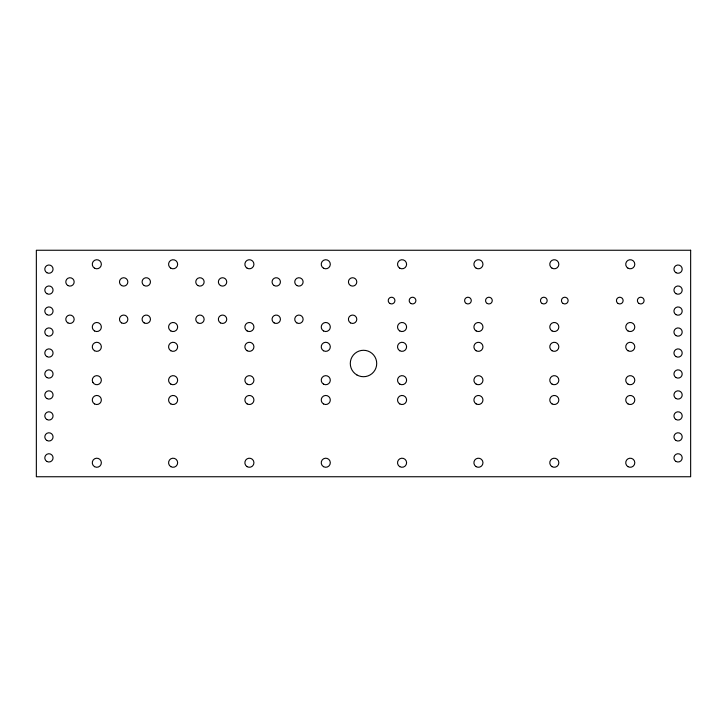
<?xml version="1.0" encoding="UTF-8"?>
<svg xmlns="http://www.w3.org/2000/svg" width="727" height="727" viewBox="0 0 727 727"><rect width="100%" height="100%" fill="white"/><g stroke="black" fill="none" stroke-linecap="round" stroke-linejoin="round"><path stroke-width="1.09" d="M690.65 250.252L36.35 250.252L36.35 476.748L690.65 476.748L690.65 250.252M356.893 374.941A13.213 13.213 0 0 0 376.713 363.5A13.213 13.213 0 0 0 356.893 352.059A13.213 13.213 0 0 0 356.893 374.941M389.899 303.486A3.353 3.353 0 0 0 394.925 300.587A3.353 3.353 0 0 0 389.899 297.679A3.353 3.353 0 0 0 389.899 303.486M410.864 303.486A3.353 3.353 0 0 0 415.899 300.587A3.353 3.353 0 0 0 410.864 297.679A3.353 3.353 0 0 0 410.864 303.486M466.271 303.486A3.353 3.353 0 0 0 471.296 300.587A3.353 3.353 0 0 0 466.271 297.679A3.353 3.353 0 0 0 466.271 303.486M487.235 303.486A3.353 3.353 0 0 0 492.27 300.587A3.353 3.353 0 0 0 487.235 297.679A3.353 3.353 0 0 0 487.235 303.486M542.142 303.486A3.353 3.353 0 0 0 547.167 300.587A3.353 3.353 0 0 0 542.142 297.679A3.353 3.353 0 0 0 542.142 303.486M563.116 303.486A3.353 3.353 0 0 0 568.141 300.587A3.353 3.353 0 0 0 563.116 297.679A3.353 3.353 0 0 0 563.116 303.486M618.104 303.486A3.353 3.353 0 0 0 623.13 300.587A3.353 3.353 0 0 0 618.104 297.679A3.353 3.353 0 0 0 618.104 303.486M639.069 303.486A3.353 3.353 0 0 0 644.104 300.587A3.353 3.353 0 0 0 639.069 297.679A3.353 3.353 0 0 0 639.069 303.486M46.864 461.445A4.126 4.126 0 0 0 53.062 457.874A4.126 4.126 0 0 0 46.864 454.293A4.126 4.126 0 0 0 46.864 461.445M46.864 440.471A4.126 4.126 0 0 0 53.062 436.9A4.126 4.126 0 0 0 46.864 433.328A4.126 4.126 0 0 0 46.864 440.471M46.864 419.506A4.126 4.126 0 0 0 53.062 415.926A4.126 4.126 0 0 0 46.864 412.354A4.126 4.126 0 0 0 46.864 419.506M46.864 398.532A4.126 4.126 0 0 0 53.062 394.961A4.126 4.126 0 0 0 46.864 391.38A4.126 4.126 0 0 0 46.864 398.532M46.864 377.558A4.126 4.126 0 0 0 53.062 373.987A4.126 4.126 0 0 0 46.864 370.406A4.126 4.126 0 0 0 46.864 377.558M46.864 356.593A4.126 4.126 0 0 0 53.062 353.013A4.126 4.126 0 0 0 46.864 349.442A4.126 4.126 0 0 0 46.864 356.593M46.864 335.62A4.126 4.126 0 0 0 53.062 332.039A4.126 4.126 0 0 0 46.864 328.468A4.126 4.126 0 0 0 46.864 335.62M46.864 314.646A4.126 4.126 0 0 0 53.062 311.074A4.126 4.126 0 0 0 46.864 307.494A4.126 4.126 0 0 0 46.864 314.646M46.864 293.672A4.126 4.126 0 0 0 53.062 290.1A4.126 4.126 0 0 0 46.864 286.529A4.126 4.126 0 0 0 46.864 293.672M46.864 272.707A4.126 4.126 0 0 0 53.062 269.126A4.126 4.126 0 0 0 46.864 265.555A4.126 4.126 0 0 0 46.864 272.707M676.001 461.445A4.126 4.126 0 0 0 682.199 457.874A4.126 4.126 0 0 0 676.001 454.293A4.126 4.126 0 0 0 676.001 461.445M676.001 440.471A4.126 4.126 0 0 0 682.199 436.9A4.126 4.126 0 0 0 676.001 433.328A4.126 4.126 0 0 0 676.001 440.471M676.001 419.506A4.126 4.126 0 0 0 682.199 415.926A4.126 4.126 0 0 0 676.001 412.354A4.126 4.126 0 0 0 676.001 419.506M676.001 398.532A4.126 4.126 0 0 0 682.199 394.961A4.126 4.126 0 0 0 676.001 391.38A4.126 4.126 0 0 0 676.001 398.532M676.001 377.558A4.126 4.126 0 0 0 682.199 373.987A4.126 4.126 0 0 0 676.001 370.406A4.126 4.126 0 0 0 676.001 377.558M676.001 356.593A4.126 4.126 0 0 0 682.199 353.013A4.126 4.126 0 0 0 676.001 349.442A4.126 4.126 0 0 0 676.001 356.593M676.001 335.62A4.126 4.126 0 0 0 682.199 332.039A4.126 4.126 0 0 0 676.001 328.468A4.126 4.126 0 0 0 676.001 335.62M676.001 314.646A4.126 4.126 0 0 0 682.199 311.074A4.126 4.126 0 0 0 676.001 307.494A4.126 4.126 0 0 0 676.001 314.646M676.001 293.672A4.126 4.126 0 0 0 682.199 290.1A4.126 4.126 0 0 0 676.001 286.529A4.126 4.126 0 0 0 676.001 293.672M676.001 272.707A4.126 4.126 0 0 0 682.199 269.126A4.126 4.126 0 0 0 676.001 265.555A4.126 4.126 0 0 0 676.001 272.707M92.883 382.447A4.544 4.544 0 0 0 100.753 382.447A4.544 4.544 0 0 0 96.818 375.641A4.544 4.544 0 0 0 92.883 382.447M94.546 466.67A4.544 4.544 0 0 0 101.362 462.745A4.544 4.544 0 0 0 94.546 458.81A4.544 4.544 0 0 0 94.546 466.67M94.546 403.921A4.544 4.544 0 0 0 101.362 399.995A4.544 4.544 0 0 0 94.546 396.061A4.544 4.544 0 0 0 94.546 403.921M170.836 384.11A4.544 4.544 0 0 0 177.652 380.176A4.544 4.544 0 0 0 170.836 376.25A4.544 4.544 0 0 0 170.836 384.11M170.836 466.67A4.544 4.544 0 0 0 177.652 462.745A4.544 4.544 0 0 0 170.836 458.81A4.544 4.544 0 0 0 170.836 466.67M170.836 403.921A4.544 4.544 0 0 0 177.652 399.995A4.544 4.544 0 0 0 170.836 396.061A4.544 4.544 0 0 0 170.836 403.921M247.125 384.11A4.544 4.544 0 0 0 253.941 380.176A4.544 4.544 0 0 0 247.125 376.25A4.544 4.544 0 0 0 247.125 384.11M247.125 466.67A4.544 4.544 0 0 0 253.941 462.745A4.544 4.544 0 0 0 247.125 458.81A4.544 4.544 0 0 0 247.125 466.67M247.125 403.921A4.544 4.544 0 0 0 253.941 399.995A4.544 4.544 0 0 0 247.125 396.061A4.544 4.544 0 0 0 247.125 403.921M323.497 384.11A4.544 4.544 0 0 0 330.312 380.176A4.544 4.544 0 0 0 323.497 376.25A4.544 4.544 0 0 0 323.497 384.11M323.497 466.67A4.544 4.544 0 0 0 330.312 462.745A4.544 4.544 0 0 0 323.497 458.81A4.544 4.544 0 0 0 323.497 466.67M323.497 403.921A4.544 4.544 0 0 0 330.312 399.995A4.544 4.544 0 0 0 323.497 396.061A4.544 4.544 0 0 0 323.497 403.921M399.786 384.11A4.544 4.544 0 0 0 406.602 380.176A4.544 4.544 0 0 0 399.786 376.25A4.544 4.544 0 0 0 399.786 384.11M399.786 466.67A4.544 4.544 0 0 0 406.602 462.745A4.544 4.544 0 0 0 399.786 458.81A4.544 4.544 0 0 0 399.786 466.67M399.786 403.921A4.544 4.544 0 0 0 406.602 399.995A4.544 4.544 0 0 0 399.786 396.061A4.544 4.544 0 0 0 399.786 403.921M476.158 384.11A4.544 4.544 0 0 0 482.973 380.176A4.544 4.544 0 0 0 476.158 376.25A4.544 4.544 0 0 0 476.158 384.11M476.158 466.67A4.544 4.544 0 0 0 482.973 462.745A4.544 4.544 0 0 0 476.158 458.81A4.544 4.544 0 0 0 476.158 466.67M476.158 403.921A4.544 4.544 0 0 0 482.973 399.995A4.544 4.544 0 0 0 476.158 396.061A4.544 4.544 0 0 0 476.158 403.921M552.038 384.11A4.544 4.544 0 0 0 558.845 380.176A4.544 4.544 0 0 0 552.038 376.25A4.544 4.544 0 0 0 552.038 384.11M552.038 466.67A4.544 4.544 0 0 0 558.845 462.745A4.544 4.544 0 0 0 552.038 458.81A4.544 4.544 0 0 0 552.038 466.67M552.038 403.921A4.544 4.544 0 0 0 558.845 399.995A4.544 4.544 0 0 0 552.038 396.061A4.544 4.544 0 0 0 552.038 403.921M627.992 384.11A4.544 4.544 0 0 0 634.807 380.176A4.544 4.544 0 0 0 627.992 376.25A4.544 4.544 0 0 0 627.992 384.11M627.992 466.67A4.544 4.544 0 0 0 634.807 462.745A4.544 4.544 0 0 0 627.992 458.81A4.544 4.544 0 0 0 627.992 466.67M627.992 403.921A4.544 4.544 0 0 0 634.807 399.995A4.544 4.544 0 0 0 627.992 396.061A4.544 4.544 0 0 0 627.992 403.921M94.546 350.75A4.544 4.544 0 0 0 101.362 346.824A4.544 4.544 0 0 0 94.546 342.89A4.544 4.544 0 0 0 94.546 350.75M94.546 268.19A4.544 4.544 0 0 0 101.362 264.255A4.544 4.544 0 0 0 94.546 260.33A4.544 4.544 0 0 0 94.546 268.19M94.546 330.939A4.544 4.544 0 0 0 101.362 327.005A4.544 4.544 0 0 0 94.546 323.079A4.544 4.544 0 0 0 94.546 330.939M170.836 350.75A4.544 4.544 0 0 0 177.652 346.824A4.544 4.544 0 0 0 170.836 342.89A4.544 4.544 0 0 0 170.836 350.75M170.836 268.19A4.544 4.544 0 0 0 177.652 264.255A4.544 4.544 0 0 0 170.836 260.33A4.544 4.544 0 0 0 170.836 268.19M170.836 330.939A4.544 4.544 0 0 0 177.652 327.005A4.544 4.544 0 0 0 170.836 323.079A4.544 4.544 0 0 0 170.836 330.939M247.125 350.75A4.544 4.544 0 0 0 253.941 346.824A4.544 4.544 0 0 0 247.125 342.89A4.544 4.544 0 0 0 247.125 350.75M247.125 268.19A4.544 4.544 0 0 0 253.941 264.255A4.544 4.544 0 0 0 247.125 260.33A4.544 4.544 0 0 0 247.125 268.19M247.125 330.939A4.544 4.544 0 0 0 253.941 327.005A4.544 4.544 0 0 0 247.125 323.079A4.544 4.544 0 0 0 247.125 330.939M323.497 350.75A4.544 4.544 0 0 0 330.312 346.824A4.544 4.544 0 0 0 323.497 342.89A4.544 4.544 0 0 0 323.497 350.75M323.497 268.19A4.544 4.544 0 0 0 330.312 264.255A4.544 4.544 0 0 0 323.497 260.33A4.544 4.544 0 0 0 323.497 268.19M323.497 330.939A4.544 4.544 0 0 0 330.312 327.005A4.544 4.544 0 0 0 323.497 323.079A4.544 4.544 0 0 0 323.497 330.939M399.786 350.75A4.544 4.544 0 0 0 406.602 346.824A4.544 4.544 0 0 0 399.786 342.89A4.544 4.544 0 0 0 399.786 350.75M399.786 268.19A4.544 4.544 0 0 0 406.602 264.255A4.544 4.544 0 0 0 399.786 260.33A4.544 4.544 0 0 0 399.786 268.19M399.786 330.939A4.544 4.544 0 0 0 406.602 327.005A4.544 4.544 0 0 0 399.786 323.079A4.544 4.544 0 0 0 399.786 330.939M476.158 350.75A4.544 4.544 0 0 0 482.973 346.824A4.544 4.544 0 0 0 476.158 342.89A4.544 4.544 0 0 0 476.158 350.75M476.158 268.19A4.544 4.544 0 0 0 482.973 264.255A4.544 4.544 0 0 0 476.158 260.33A4.544 4.544 0 0 0 476.158 268.19M476.158 330.939A4.544 4.544 0 0 0 482.973 327.005A4.544 4.544 0 0 0 476.158 323.079A4.544 4.544 0 0 0 476.158 330.939M552.038 350.75A4.544 4.544 0 0 0 558.845 346.824A4.544 4.544 0 0 0 552.038 342.89A4.544 4.544 0 0 0 552.038 350.75M552.038 268.19A4.544 4.544 0 0 0 558.845 264.255A4.544 4.544 0 0 0 552.038 260.33A4.544 4.544 0 0 0 552.038 268.19M552.038 330.939A4.544 4.544 0 0 0 558.845 327.005A4.544 4.544 0 0 0 552.038 323.079A4.544 4.544 0 0 0 552.038 330.939M627.992 350.75A4.544 4.544 0 0 0 634.807 346.824A4.544 4.544 0 0 0 627.992 342.89A4.544 4.544 0 0 0 627.992 350.75M627.992 268.19A4.544 4.544 0 0 0 634.807 264.255A4.544 4.544 0 0 0 627.992 260.33A4.544 4.544 0 0 0 627.992 268.19M627.992 330.939A4.544 4.544 0 0 0 634.807 327.005A4.544 4.544 0 0 0 627.992 323.079A4.544 4.544 0 0 0 627.992 330.939M121.563 322.888A4.198 4.198 0 0 0 127.852 319.253A4.198 4.198 0 0 0 121.563 315.618A4.198 4.198 0 0 0 121.563 322.888M67.884 322.888A4.198 4.198 0 0 0 74.172 319.253A4.198 4.198 0 0 0 67.884 315.618A4.198 4.198 0 0 0 67.884 322.888M121.563 285.547A4.198 4.198 0 0 0 127.852 281.922A4.198 4.198 0 0 0 121.563 278.287A4.198 4.198 0 0 0 121.563 285.547M67.884 285.547A4.198 4.198 0 0 0 74.172 281.922A4.198 4.198 0 0 0 67.884 278.287A4.198 4.198 0 0 0 67.884 285.547M197.853 322.888A4.198 4.198 0 0 0 204.142 319.253A4.198 4.198 0 0 0 197.853 315.618A4.198 4.198 0 0 0 197.853 322.888M144.173 322.888A4.198 4.198 0 0 0 150.462 319.253A4.198 4.198 0 0 0 144.173 315.618A4.198 4.198 0 0 0 144.173 322.888M197.853 285.547A4.198 4.198 0 0 0 204.142 281.922A4.198 4.198 0 0 0 197.853 278.287A4.198 4.198 0 0 0 197.853 285.547M144.173 285.547A4.198 4.198 0 0 0 150.462 281.922A4.198 4.198 0 0 0 144.173 278.287A4.198 4.198 0 0 0 144.173 285.547M274.143 322.888A4.198 4.198 0 0 0 280.431 319.253A4.198 4.198 0 0 0 274.143 315.618A4.198 4.198 0 0 0 274.143 322.888M220.463 322.888A4.198 4.198 0 0 0 226.751 319.253A4.198 4.198 0 0 0 220.463 315.618A4.198 4.198 0 0 0 220.463 322.888M274.143 285.547A4.198 4.198 0 0 0 280.431 281.922A4.198 4.198 0 0 0 274.143 278.287A4.198 4.198 0 0 0 274.143 285.547M220.463 285.547A4.198 4.198 0 0 0 226.751 281.922A4.198 4.198 0 0 0 220.463 278.287A4.198 4.198 0 0 0 220.463 285.547M350.514 322.888A4.198 4.198 0 0 0 356.803 319.253A4.198 4.198 0 0 0 350.514 315.618A4.198 4.198 0 0 0 350.514 322.888M296.834 322.888A4.198 4.198 0 0 0 303.123 319.253A4.198 4.198 0 0 0 296.834 315.618A4.198 4.198 0 0 0 296.834 322.888M350.514 285.547A4.198 4.198 0 0 0 356.803 281.922A4.198 4.198 0 0 0 350.514 278.287A4.198 4.198 0 0 0 350.514 285.547M296.834 285.547A4.198 4.198 0 0 0 303.123 281.922A4.198 4.198 0 0 0 296.834 278.287A4.198 4.198 0 0 0 296.834 285.547"/></g></svg>
